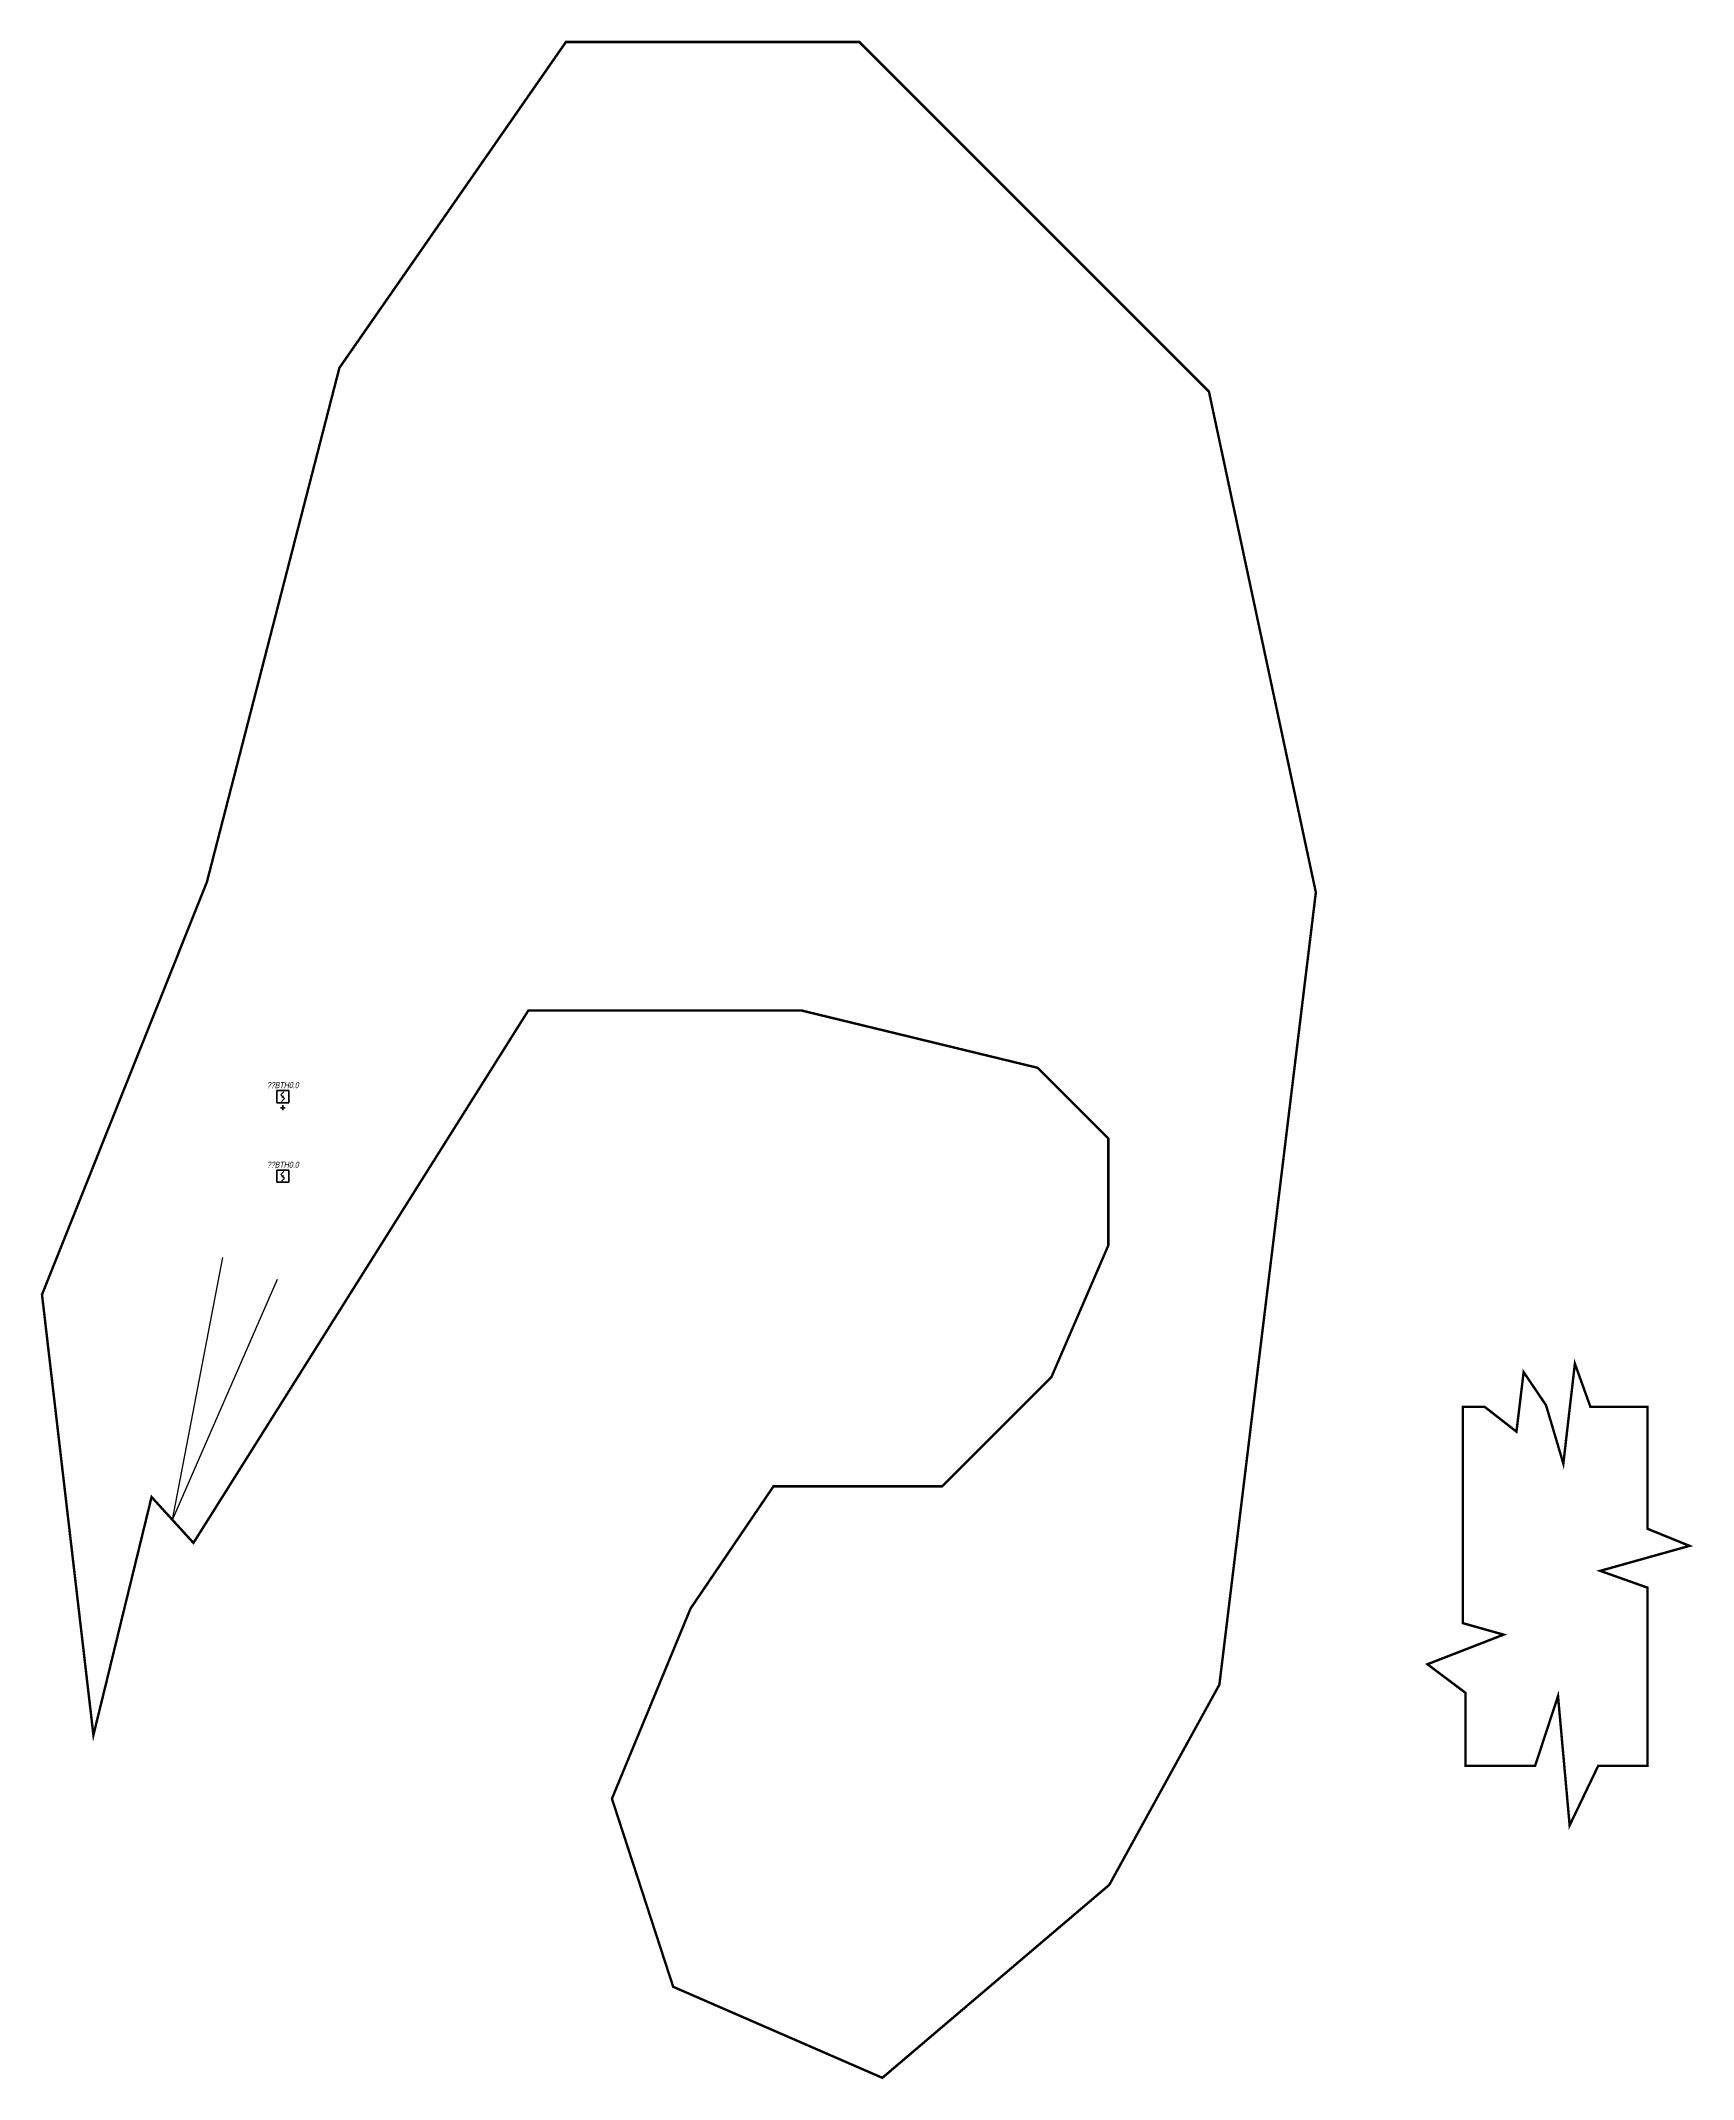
# Model space of a CAD drawing. Extents: x -771 to 1419, y -630 to 1115.
# Drawn here: x 736 to 1419, y 272 to 1115 of the extents above; entities that cross this region are included whole.
import ezdxf
from ezdxf.enums import TextEntityAlignment as Align

# ---------------------------------------------------------------- set-up
doc = ezdxf.new("R2010")
doc.units = 0
doc.layers.add('EL_DEVICE', color=1, linetype='Continuous', lineweight=40)
doc.layers.add('EL_DEVICE_NAME', color=7, linetype='Continuous')
doc.layers.add('SYS_PIN', color=7, linetype='Continuous')
doc.styles.add('R2_5', font='gewind.shx', dxfattribs={"width": 0.65, "oblique": 12, "height": 2.5})

# ---------------------------------------------------------------- blocks, each defined once
blk = doc.blocks.new('PS_DAT_SMOKE')
at = {"layer": 'EL_DEVICE'}
for p, q in [((-2.5, 2.5), (2.5, 2.5)), ((-2.5, -2.5), (-2.5, 2.5)), ((0.5, 2), (-0.75, 0.75)), ((-0.75, 0.75), (0.75, -0.75)), ((2.5, 2.5), (2.5, -2.5)), ((2.5, -2.5), (-2.5, -2.5)), ((0.75, -0.75), (-0.5, -2))]:
    blk.add_line(p, q, dxfattribs=at)
blk = doc.blocks.new('CONNECTOR_SQUARE')
at = {"layer": 'SYS_PIN'}
for p, q in [((-0.35, 0.35), (0.35, -0.35)), ((0.35, 0.35), (-0.35, -0.35)), ((-0.35, 0.35), (0.35, -0.35)), ((0.35, 0.35), (-0.35, -0.35))]:
    blk.add_line(p, q, dxfattribs=at)
blk = doc.blocks.new('FIX')
at = {"layer": 'EL_DEVICE'}
for p, q in [((-1, 0), (1, 0)), ((0, 1), (0, -1))]:
    blk.add_line(p, q, dxfattribs=at)

msp = doc.modelspace()

# ---------------------------------------------------------------- linework, layer by layer
for q in [(811.07, 612.08), (833.68, 603.09)]:
    msp.add_line((790.3, 503.52), q)
for points in [[(798.96, 494.03, 1, 1, 0), (937.49, 714.26, 1, 1, 0), (1050.55, 714.26, 1, 1, 0), (1148.25, 690.55, 1, 1, 0), (1177.45, 661.35, 1, 1, 0), (1177.45, 617.13, 1, 1, 0), (1153.91, 562.67, 1, 1, 0), (1108.69, 517.45, 1, 1, 0), (1038.92, 517.45, 1, 1, 0), (1004.6, 466.87, 1, 1, 0), (972.09, 388.23, 1, 1, 0), (997.42, 310.42, 1, 1, 0), (1083.95, 272.76, 1, 1, 0), (1177.83, 352.58, 1, 1, 0), (1223.38, 435.4, 1, 1, 0), (1263.29, 763.13, 1, 1, 0), (1219.06, 970.28, 1, 1, 0), (1074.43, 1114.91, 1, 1, 0), (953.05, 1114.91, 1, 1, 0), (859.34, 980.1, 1, 1, 0), (804.51, 767.37, 1, 1, 0), (736.31, 596.75, 1, 1, 0), (757.58, 414.54, 1, 1, 0), (781.64, 513.02, 1, 1, 0)], [(1324.07, 550.3, 1, 1, 0), (1324.07, 460.85, 1, 1, 0), (1340.95, 456.08, 1, 1, 0), (1309.47, 443.84, 1, 1, 0), (1325.21, 432, 1, 1, 0), (1325.21, 401.8, 1, 1, 0), (1353.99, 401.8, 1, 1, 0), (1363.47, 430.68, 1, 1, 0), (1368.28, 377.19, 1, 1, 0), (1380.09, 401.8, 1, 1, 0), (1400.49, 401.8, 1, 1, 0), (1400.49, 475.52, 1, 1, 0), (1380.93, 482.47, 1, 1, 0), (1417.87, 492.81, 1, 1, 0), (1400.49, 499.88, 1, 1, 0), (1400.49, 550.3, 1, 1, 0), (1376.88, 550.3, 1, 1, 0), (1370.45, 568.18, 1, 1, 0), (1365.67, 526.84, 1, 1, 0), (1358.52, 550.98, 1, 1, 0), (1349.25, 564.69, 1, 1, 0), (1346.28, 540.05, 1, 1, 0), (1333.15, 550.3, 1, 1, 0)]]:
    msp.add_lwpolyline(points, format="xyseb", close=True)

# ---------------------------------------------------------------- block references
for name, p in [('PS_DAT_SMOKE', (835.92, 678.64)), ('CONNECTOR_SQUARE', (835.92, 678.64)), ('PS_DAT_SMOKE', (835.92, 645.72)), ('CONNECTOR_SQUARE', (835.92, 645.72))]:
    msp.add_blockref(name, p)
at = {"lineweight": 0}
msp.add_blockref('FIX', (835.92, 674.05), dxfattribs=at)

# ---------------------------------------------------------------- texts
at = {"layer": 'EL_DEVICE_NAME', "style": 'R2_5', "oblique": 12, "width": 0.7}
for p in [(835.92, 682.14), (835.92, 649.22)]:
    msp.add_text('??BTH0.0', height=2.5, dxfattribs=at).set_placement(p, align=Align.CENTER)

doc.saveas('drawing.dxf')
